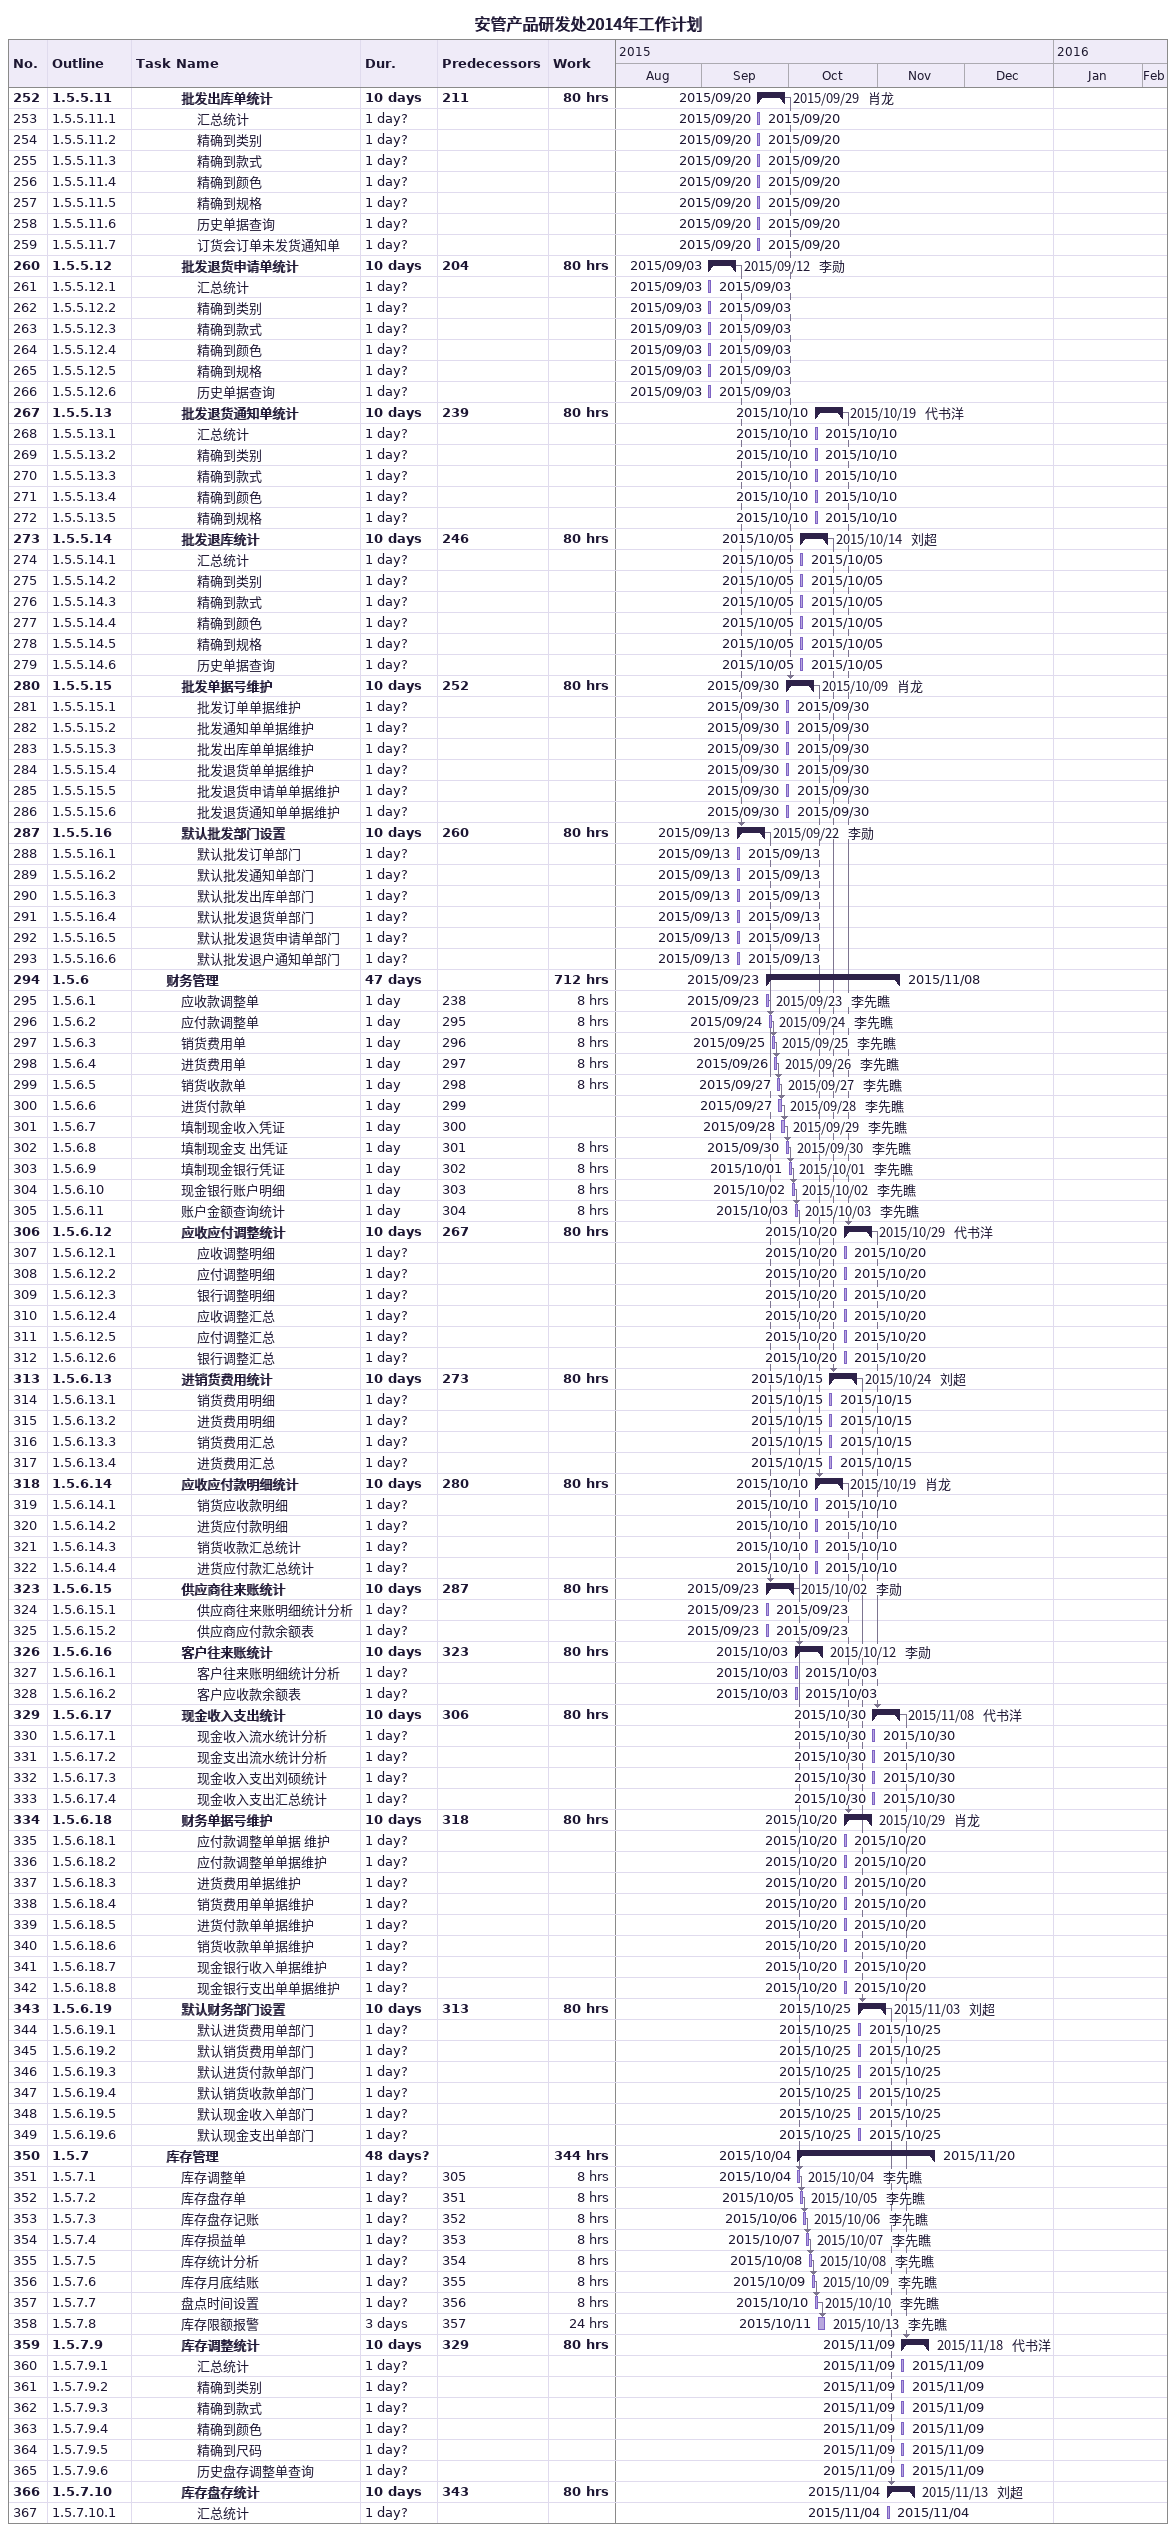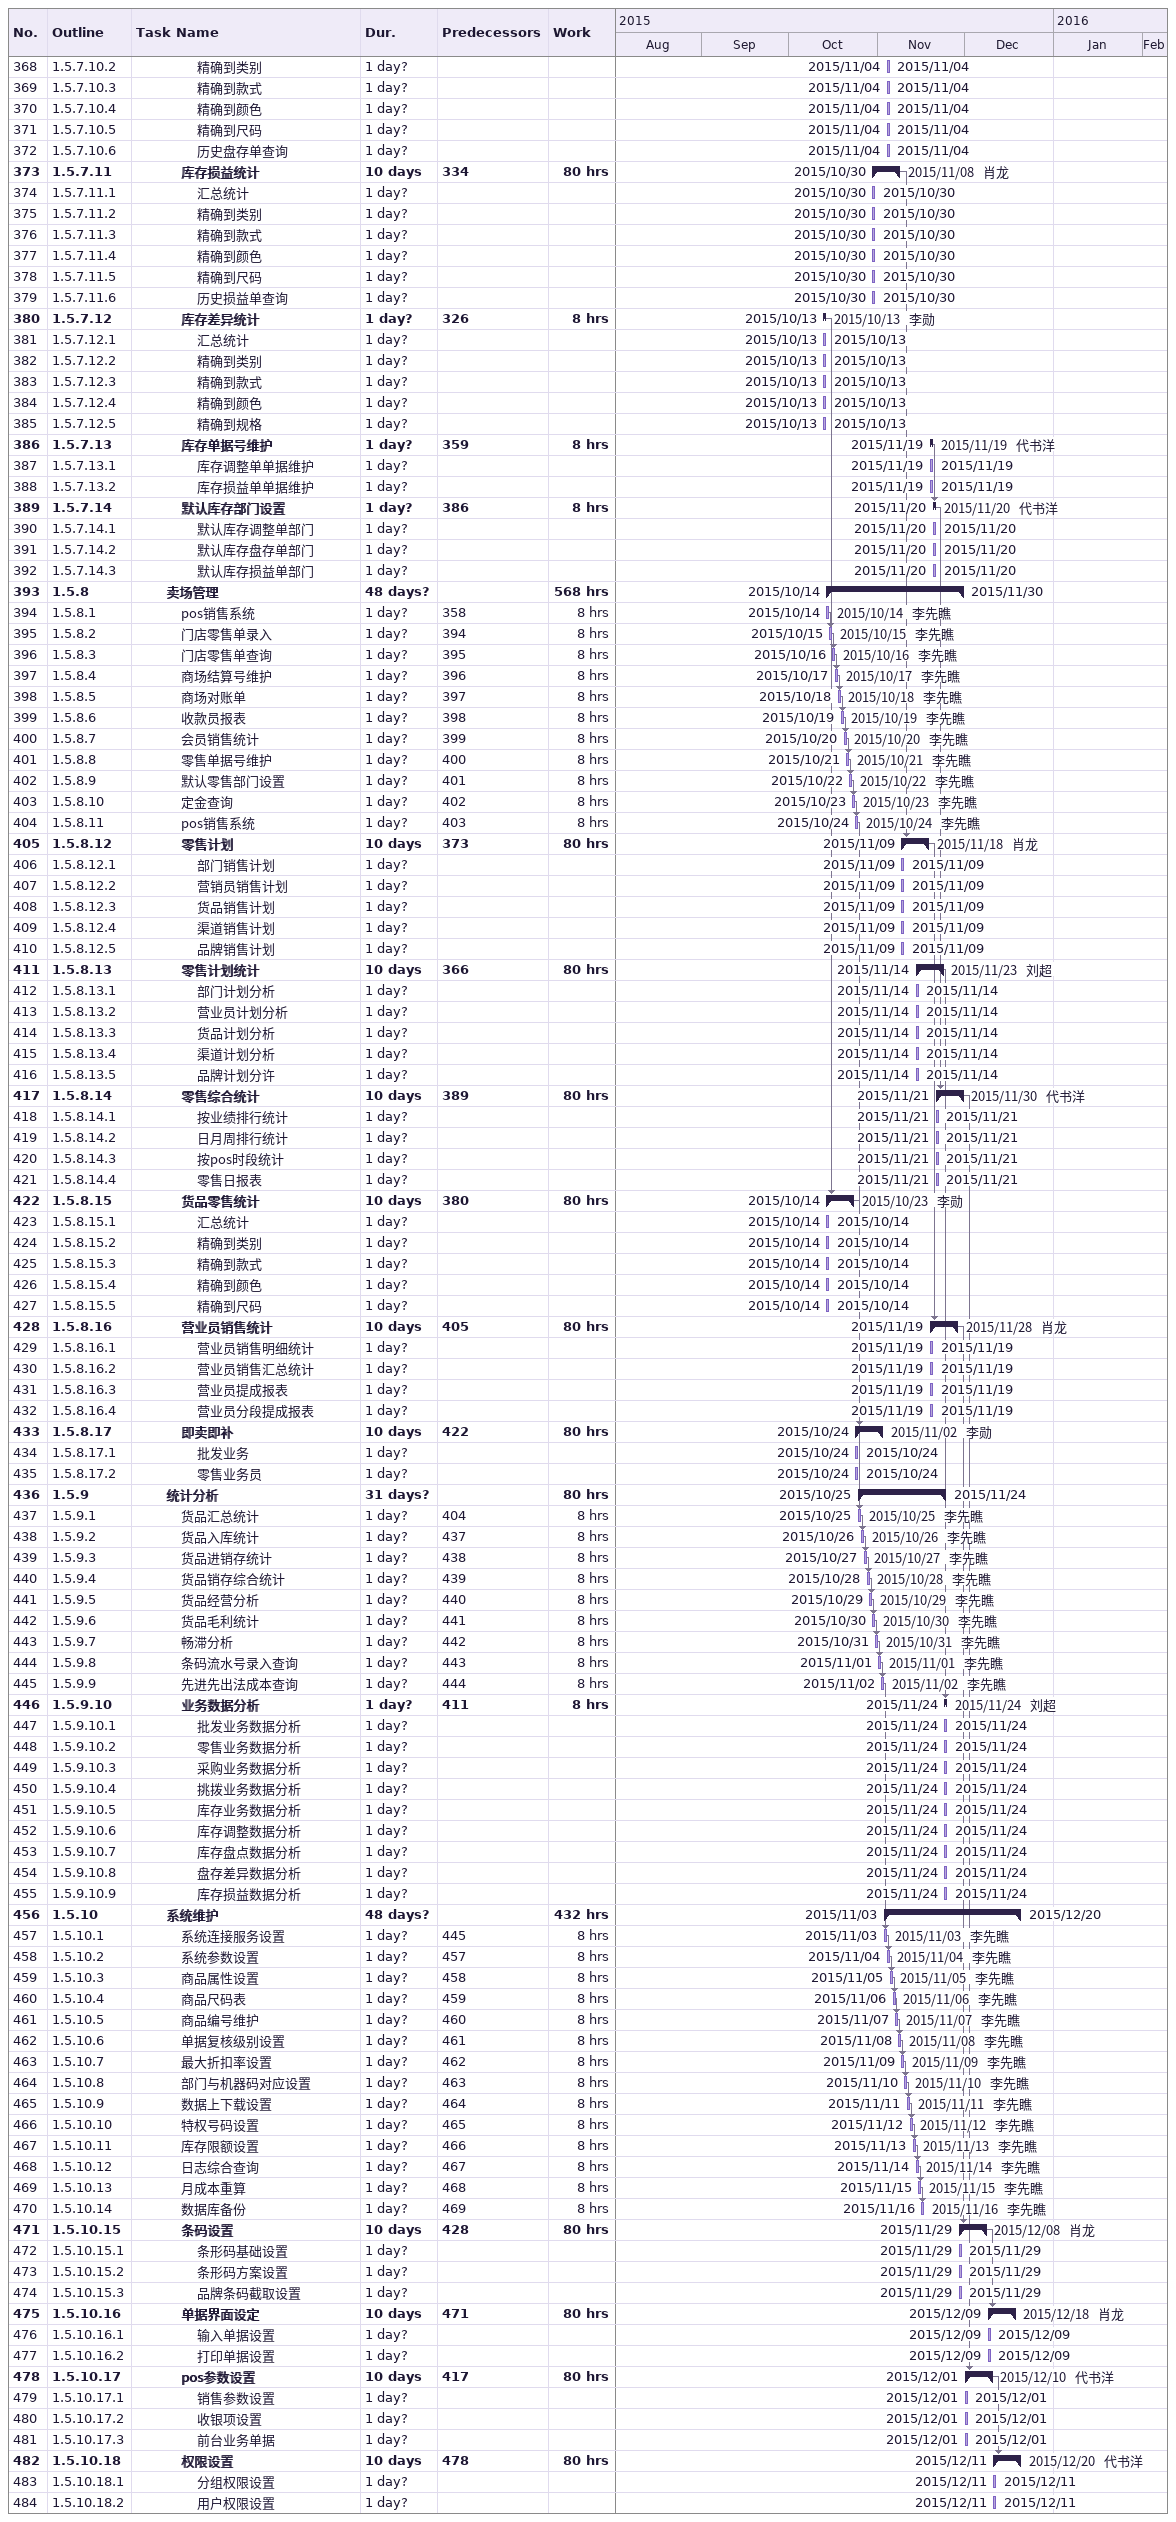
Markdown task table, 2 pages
安管产品研发处2014年工作计划

| ID | WBS | Task | Duration | Start | Finish | Predecessors | Resources | Work (h) |
|---|---|---|---|---|---|---|---|---|
| 252 | 1.5.5.11 | **批发出库单统计** | 10d | 2015-09-20 | 2015-09-29 | 211 | 肖龙 | 80 |
| 253 | 1.5.5.11.1 | 汇总统计 | 1d? | 2015-09-20 | 2015-09-20 |  |  |  |
| 254 | 1.5.5.11.2 | 精确到类别 | 1d? | 2015-09-20 | 2015-09-20 |  |  |  |
| 255 | 1.5.5.11.3 | 精确到款式 | 1d? | 2015-09-20 | 2015-09-20 |  |  |  |
| 256 | 1.5.5.11.4 | 精确到颜色 | 1d? | 2015-09-20 | 2015-09-20 |  |  |  |
| 257 | 1.5.5.11.5 | 精确到规格 | 1d? | 2015-09-20 | 2015-09-20 |  |  |  |
| 258 | 1.5.5.11.6 | 历史单据查询 | 1d? | 2015-09-20 | 2015-09-20 |  |  |  |
| 259 | 1.5.5.11.7 | 订货会订单未发货通知单 | 1d? | 2015-09-20 | 2015-09-20 |  |  |  |
| 260 | 1.5.5.12 | **批发退货申请单统计** | 10d | 2015-09-03 | 2015-09-12 | 204 | 李勋 | 80 |
| 261 | 1.5.5.12.1 | 汇总统计 | 1d? | 2015-09-03 | 2015-09-03 |  |  |  |
| 262 | 1.5.5.12.2 | 精确到类别 | 1d? | 2015-09-03 | 2015-09-03 |  |  |  |
| 263 | 1.5.5.12.3 | 精确到款式 | 1d? | 2015-09-03 | 2015-09-03 |  |  |  |
| 264 | 1.5.5.12.4 | 精确到颜色 | 1d? | 2015-09-03 | 2015-09-03 |  |  |  |
| 265 | 1.5.5.12.5 | 精确到规格 | 1d? | 2015-09-03 | 2015-09-03 |  |  |  |
| 266 | 1.5.5.12.6 | 历史单据查询 | 1d? | 2015-09-03 | 2015-09-03 |  |  |  |
| 267 | 1.5.5.13 | **批发退货通知单统计** | 10d | 2015-10-10 | 2015-10-19 | 239 | 代书洋 | 80 |
| 268 | 1.5.5.13.1 | 汇总统计 | 1d? | 2015-10-10 | 2015-10-10 |  |  |  |
| 269 | 1.5.5.13.2 | 精确到类别 | 1d? | 2015-10-10 | 2015-10-10 |  |  |  |
| 270 | 1.5.5.13.3 | 精确到款式 | 1d? | 2015-10-10 | 2015-10-10 |  |  |  |
| 271 | 1.5.5.13.4 | 精确到颜色 | 1d? | 2015-10-10 | 2015-10-10 |  |  |  |
| 272 | 1.5.5.13.5 | 精确到规格 | 1d? | 2015-10-10 | 2015-10-10 |  |  |  |
| 273 | 1.5.5.14 | **批发退库统计** | 10d | 2015-10-05 | 2015-10-14 | 246 | 刘超 | 80 |
| 274 | 1.5.5.14.1 | 汇总统计 | 1d? | 2015-10-05 | 2015-10-05 |  |  |  |
| 275 | 1.5.5.14.2 | 精确到类别 | 1d? | 2015-10-05 | 2015-10-05 |  |  |  |
| 276 | 1.5.5.14.3 | 精确到款式 | 1d? | 2015-10-05 | 2015-10-05 |  |  |  |
| 277 | 1.5.5.14.4 | 精确到颜色 | 1d? | 2015-10-05 | 2015-10-05 |  |  |  |
| 278 | 1.5.5.14.5 | 精确到规格 | 1d? | 2015-10-05 | 2015-10-05 |  |  |  |
| 279 | 1.5.5.14.6 | 历史单据查询 | 1d? | 2015-10-05 | 2015-10-05 |  |  |  |
| 280 | 1.5.5.15 | **批发单据号维护** | 10d | 2015-09-30 | 2015-10-09 | 252 | 肖龙 | 80 |
| 281 | 1.5.5.15.1 | 批发订单单据维护 | 1d? | 2015-09-30 | 2015-09-30 |  |  |  |
| 282 | 1.5.5.15.2 | 批发通知单单据维护 | 1d? | 2015-09-30 | 2015-09-30 |  |  |  |
| 283 | 1.5.5.15.3 | 批发出库单单据维护 | 1d? | 2015-09-30 | 2015-09-30 |  |  |  |
| 284 | 1.5.5.15.4 | 批发退货单单据维护 | 1d? | 2015-09-30 | 2015-09-30 |  |  |  |
| 285 | 1.5.5.15.5 | 批发退货申请单单据维护 | 1d? | 2015-09-30 | 2015-09-30 |  |  |  |
| 286 | 1.5.5.15.6 | 批发退货通知单单据维护 | 1d? | 2015-09-30 | 2015-09-30 |  |  |  |
| 287 | 1.5.5.16 | **默认批发部门设置** | 10d | 2015-09-13 | 2015-09-22 | 260 | 李勋 | 80 |
| 288 | 1.5.5.16.1 | 默认批发订单部门 | 1d? | 2015-09-13 | 2015-09-13 |  |  |  |
| 289 | 1.5.5.16.2 | 默认批发通知单部门 | 1d? | 2015-09-13 | 2015-09-13 |  |  |  |
| 290 | 1.5.5.16.3 | 默认批发出库单部门 | 1d? | 2015-09-13 | 2015-09-13 |  |  |  |
| 291 | 1.5.5.16.4 | 默认批发退货单部门 | 1d? | 2015-09-13 | 2015-09-13 |  |  |  |
| 292 | 1.5.5.16.5 | 默认批发退货申请单部门 | 1d? | 2015-09-13 | 2015-09-13 |  |  |  |
| 293 | 1.5.5.16.6 | 默认批发退户通知单部门 | 1d? | 2015-09-13 | 2015-09-13 |  |  |  |
| 294 | 1.5.6 | **财务管理** | 47d | 2015-09-23 | 2015-11-08 |  |  | 712 |
| 295 | 1.5.6.1 | 应收款调整单 | 1d | 2015-09-23 | 2015-09-23 | 238 | 李先瞧 | 8 |
| 296 | 1.5.6.2 | 应付款调整单 | 1d | 2015-09-24 | 2015-09-24 | 295 | 李先瞧 | 8 |
| 297 | 1.5.6.3 | 销货费用单 | 1d | 2015-09-25 | 2015-09-25 | 296 | 李先瞧 | 8 |
| 298 | 1.5.6.4 | 进货费用单 | 1d | 2015-09-26 | 2015-09-26 | 297 | 李先瞧 | 8 |
| 299 | 1.5.6.5 | 销货收款单 | 1d | 2015-09-27 | 2015-09-27 | 298 | 李先瞧 | 8 |
| 300 | 1.5.6.6 | 进货付款单 | 1d | 2015-09-27 | 2015-09-28 | 299 | 李先瞧 |  |
| 301 | 1.5.6.7 | 填制现金收入凭证 | 1d | 2015-09-28 | 2015-09-29 | 300 | 李先瞧 |  |
| 302 | 1.5.6.8 | 填制现金支 出凭证 | 1d | 2015-09-30 | 2015-09-30 | 301 | 李先瞧 | 8 |
| 303 | 1.5.6.9 | 填制现金银行凭证 | 1d | 2015-10-01 | 2015-10-01 | 302 | 李先瞧 | 8 |
| 304 | 1.5.6.10 | 现金银行账户明细 | 1d | 2015-10-02 | 2015-10-02 | 303 | 李先瞧 | 8 |
| 305 | 1.5.6.11 | 账户金额查询统计 | 1d | 2015-10-03 | 2015-10-03 | 304 | 李先瞧 | 8 |
| 306 | 1.5.6.12 | **应收应付调整统计** | 10d | 2015-10-20 | 2015-10-29 | 267 | 代书洋 | 80 |
| 307 | 1.5.6.12.1 | 应收调整明细 | 1d? | 2015-10-20 | 2015-10-20 |  |  |  |
| 308 | 1.5.6.12.2 | 应付调整明细 | 1d? | 2015-10-20 | 2015-10-20 |  |  |  |
| 309 | 1.5.6.12.3 | 银行调整明细 | 1d? | 2015-10-20 | 2015-10-20 |  |  |  |
| 310 | 1.5.6.12.4 | 应收调整汇总 | 1d? | 2015-10-20 | 2015-10-20 |  |  |  |
| 311 | 1.5.6.12.5 | 应付调整汇总 | 1d? | 2015-10-20 | 2015-10-20 |  |  |  |
| 312 | 1.5.6.12.6 | 银行调整汇总 | 1d? | 2015-10-20 | 2015-10-20 |  |  |  |
| 313 | 1.5.6.13 | **进销货费用统计** | 10d | 2015-10-15 | 2015-10-24 | 273 | 刘超 | 80 |
| 314 | 1.5.6.13.1 | 销货费用明细 | 1d? | 2015-10-15 | 2015-10-15 |  |  |  |
| 315 | 1.5.6.13.2 | 进货费用明细 | 1d? | 2015-10-15 | 2015-10-15 |  |  |  |
| 316 | 1.5.6.13.3 | 销货费用汇总 | 1d? | 2015-10-15 | 2015-10-15 |  |  |  |
| 317 | 1.5.6.13.4 | 进货费用汇总 | 1d? | 2015-10-15 | 2015-10-15 |  |  |  |
| 318 | 1.5.6.14 | **应收应付款明细统计** | 10d | 2015-10-10 | 2015-10-19 | 280 | 肖龙 | 80 |
| 319 | 1.5.6.14.1 | 销货应收款明细 | 1d? | 2015-10-10 | 2015-10-10 |  |  |  |
| 320 | 1.5.6.14.2 | 进货应付款明细 | 1d? | 2015-10-10 | 2015-10-10 |  |  |  |
| 321 | 1.5.6.14.3 | 销货收款汇总统计 | 1d? | 2015-10-10 | 2015-10-10 |  |  |  |
| 322 | 1.5.6.14.4 | 进货应付款汇总统计 | 1d? | 2015-10-10 | 2015-10-10 |  |  |  |
| 323 | 1.5.6.15 | **供应商往来账统计** | 10d | 2015-09-23 | 2015-10-02 | 287 | 李勋 | 80 |
| 324 | 1.5.6.15.1 | 供应商往来账明细统计分析 | 1d? | 2015-09-23 | 2015-09-23 |  |  |  |
| 325 | 1.5.6.15.2 | 供应商应付款余额表 | 1d? | 2015-09-23 | 2015-09-23 |  |  |  |
| 326 | 1.5.6.16 | **客户往来账统计** | 10d | 2015-10-03 | 2015-10-12 | 323 | 李勋 | 80 |
| 327 | 1.5.6.16.1 | 客户往来账明细统计分析 | 1d? | 2015-10-03 | 2015-10-03 |  |  |  |
| 328 | 1.5.6.16.2 | 客户应收款余额表 | 1d? | 2015-10-03 | 2015-10-03 |  |  |  |
| 329 | 1.5.6.17 | **现金收入支出统计** | 10d | 2015-10-30 | 2015-11-08 | 306 | 代书洋 | 80 |
| 330 | 1.5.6.17.1 | 现金收入流水统计分析 | 1d? | 2015-10-30 | 2015-10-30 |  |  |  |
| 331 | 1.5.6.17.2 | 现金支出流水统计分析 | 1d? | 2015-10-30 | 2015-10-30 |  |  |  |
| 332 | 1.5.6.17.3 | 现金收入支出刘硕统计 | 1d? | 2015-10-30 | 2015-10-30 |  |  |  |
| 333 | 1.5.6.17.4 | 现金收入支出汇总统计 | 1d? | 2015-10-30 | 2015-10-30 |  |  |  |
| 334 | 1.5.6.18 | **财务单据号维护** | 10d | 2015-10-20 | 2015-10-29 | 318 | 肖龙 | 80 |
| 335 | 1.5.6.18.1 | 应付款调整单单据 维护 | 1d? | 2015-10-20 | 2015-10-20 |  |  |  |
| 336 | 1.5.6.18.2 | 应付款调整单单据维护 | 1d? | 2015-10-20 | 2015-10-20 |  |  |  |
| 337 | 1.5.6.18.3 | 进货费用单据维护 | 1d? | 2015-10-20 | 2015-10-20 |  |  |  |
| 338 | 1.5.6.18.4 | 销货费用单单据维护 | 1d? | 2015-10-20 | 2015-10-20 |  |  |  |
| 339 | 1.5.6.18.5 | 进货付款单单据维护 | 1d? | 2015-10-20 | 2015-10-20 |  |  |  |
| 340 | 1.5.6.18.6 | 销货收款单单据维护 | 1d? | 2015-10-20 | 2015-10-20 |  |  |  |
| 341 | 1.5.6.18.7 | 现金银行收入单据维护 | 1d? | 2015-10-20 | 2015-10-20 |  |  |  |
| 342 | 1.5.6.18.8 | 现金银行支出单单据维护 | 1d? | 2015-10-20 | 2015-10-20 |  |  |  |
| 343 | 1.5.6.19 | **默认财务部门设置** | 10d | 2015-10-25 | 2015-11-03 | 313 | 刘超 | 80 |
| 344 | 1.5.6.19.1 | 默认进货费用单部门 | 1d? | 2015-10-25 | 2015-10-25 |  |  |  |
| 345 | 1.5.6.19.2 | 默认销货费用单部门 | 1d? | 2015-10-25 | 2015-10-25 |  |  |  |
| 346 | 1.5.6.19.3 | 默认进货付款单部门 | 1d? | 2015-10-25 | 2015-10-25 |  |  |  |
| 347 | 1.5.6.19.4 | 默认销货收款单部门 | 1d? | 2015-10-25 | 2015-10-25 |  |  |  |
| 348 | 1.5.6.19.5 | 默认现金收入单部门 | 1d? | 2015-10-25 | 2015-10-25 |  |  |  |
| 349 | 1.5.6.19.6 | 默认现金支出单部门 | 1d? | 2015-10-25 | 2015-10-25 |  |  |  |
| 350 | 1.5.7 | **库存管理** | 48d? | 2015-10-04 | 2015-11-20 |  |  | 344 |
| 351 | 1.5.7.1 | 库存调整单 | 1d? | 2015-10-04 | 2015-10-04 | 305 | 李先瞧 | 8 |
| 352 | 1.5.7.2 | 库存盘存单 | 1d? | 2015-10-05 | 2015-10-05 | 351 | 李先瞧 | 8 |
| 353 | 1.5.7.3 | 库存盘存记账 | 1d? | 2015-10-06 | 2015-10-06 | 352 | 李先瞧 | 8 |
| 354 | 1.5.7.4 | 库存损益单 | 1d? | 2015-10-07 | 2015-10-07 | 353 | 李先瞧 | 8 |
| 355 | 1.5.7.5 | 库存统计分析 | 1d? | 2015-10-08 | 2015-10-08 | 354 | 李先瞧 | 8 |
| 356 | 1.5.7.6 | 库存月底结账 | 1d? | 2015-10-09 | 2015-10-09 | 355 | 李先瞧 | 8 |
| 357 | 1.5.7.7 | 盘点时间设置 | 1d? | 2015-10-10 | 2015-10-10 | 356 | 李先瞧 | 8 |
| 358 | 1.5.7.8 | 库存限额报警 | 3d | 2015-10-11 | 2015-10-13 | 357 | 李先瞧 | 24 |
| 359 | 1.5.7.9 | **库存调整统计** | 10d | 2015-11-09 | 2015-11-18 | 329 | 代书洋 | 80 |
| 360 | 1.5.7.9.1 | 汇总统计 | 1d? | 2015-11-09 | 2015-11-09 |  |  |  |
| 361 | 1.5.7.9.2 | 精确到类别 | 1d? | 2015-11-09 | 2015-11-09 |  |  |  |
| 362 | 1.5.7.9.3 | 精确到款式 | 1d? | 2015-11-09 | 2015-11-09 |  |  |  |
| 363 | 1.5.7.9.4 | 精确到颜色 | 1d? | 2015-11-09 | 2015-11-09 |  |  |  |
| 364 | 1.5.7.9.5 | 精确到尺码 | 1d? | 2015-11-09 | 2015-11-09 |  |  |  |
| 365 | 1.5.7.9.6 | 历史盘存调整单查询 | 1d? | 2015-11-09 | 2015-11-09 |  |  |  |
| 366 | 1.5.7.10 | **库存盘存统计** | 10d | 2015-11-04 | 2015-11-13 | 343 | 刘超 | 80 |
| 367 | 1.5.7.10.1 | 汇总统计 | 1d? | 2015-11-04 | 2015-11-04 |  |  |  |
| 368 | 1.5.7.10.2 | 精确到类别 | 1d? | 2015-11-04 | 2015-11-04 |  |  |  |
| 369 | 1.5.7.10.3 | 精确到款式 | 1d? | 2015-11-04 | 2015-11-04 |  |  |  |
| 370 | 1.5.7.10.4 | 精确到颜色 | 1d? | 2015-11-04 | 2015-11-04 |  |  |  |
| 371 | 1.5.7.10.5 | 精确到尺码 | 1d? | 2015-11-04 | 2015-11-04 |  |  |  |
| 372 | 1.5.7.10.6 | 历史盘存单查询 | 1d? | 2015-11-04 | 2015-11-04 |  |  |  |
| 373 | 1.5.7.11 | **库存损益统计** | 10d | 2015-10-30 | 2015-11-08 | 334 | 肖龙 | 80 |
| 374 | 1.5.7.11.1 | 汇总统计 | 1d? | 2015-10-30 | 2015-10-30 |  |  |  |
| 375 | 1.5.7.11.2 | 精确到类别 | 1d? | 2015-10-30 | 2015-10-30 |  |  |  |
| 376 | 1.5.7.11.3 | 精确到款式 | 1d? | 2015-10-30 | 2015-10-30 |  |  |  |
| 377 | 1.5.7.11.4 | 精确到颜色 | 1d? | 2015-10-30 | 2015-10-30 |  |  |  |
| 378 | 1.5.7.11.5 | 精确到尺码 | 1d? | 2015-10-30 | 2015-10-30 |  |  |  |
| 379 | 1.5.7.11.6 | 历史损益单查询 | 1d? | 2015-10-30 | 2015-10-30 |  |  |  |
| 380 | 1.5.7.12 | **库存差异统计** | 1d? | 2015-10-13 | 2015-10-13 | 326 | 李勋 | 8 |
| 381 | 1.5.7.12.1 | 汇总统计 | 1d? | 2015-10-13 | 2015-10-13 |  |  |  |
| 382 | 1.5.7.12.2 | 精确到类别 | 1d? | 2015-10-13 | 2015-10-13 |  |  |  |
| 383 | 1.5.7.12.3 | 精确到款式 | 1d? | 2015-10-13 | 2015-10-13 |  |  |  |
| 384 | 1.5.7.12.4 | 精确到颜色 | 1d? | 2015-10-13 | 2015-10-13 |  |  |  |
| 385 | 1.5.7.12.5 | 精确到规格 | 1d? | 2015-10-13 | 2015-10-13 |  |  |  |
| 386 | 1.5.7.13 | **库存单据号维护** | 1d? | 2015-11-19 | 2015-11-19 | 359 | 代书洋 | 8 |
| 387 | 1.5.7.13.1 | 库存调整单单据维护 | 1d? | 2015-11-19 | 2015-11-19 |  |  |  |
| 388 | 1.5.7.13.2 | 库存损益单单据维护 | 1d? | 2015-11-19 | 2015-11-19 |  |  |  |
| 389 | 1.5.7.14 | **默认库存部门设置** | 1d? | 2015-11-20 | 2015-11-20 | 386 | 代书洋 | 8 |
| 390 | 1.5.7.14.1 | 默认库存调整单部门 | 1d? | 2015-11-20 | 2015-11-20 |  |  |  |
| 391 | 1.5.7.14.2 | 默认库存盘存单部门 | 1d? | 2015-11-20 | 2015-11-20 |  |  |  |
| 392 | 1.5.7.14.3 | 默认库存损益单部门 | 1d? | 2015-11-20 | 2015-11-20 |  |  |  |
| 393 | 1.5.8 | **卖场管理** | 48d? | 2015-10-14 | 2015-11-30 |  |  | 568 |
| 394 | 1.5.8.1 | pos销售系统 | 1d? | 2015-10-14 | 2015-10-14 | 358 | 李先瞧 | 8 |
| 395 | 1.5.8.2 | 门店零售单录入 | 1d? | 2015-10-15 | 2015-10-15 | 394 | 李先瞧 | 8 |
| 396 | 1.5.8.3 | 门店零售单查询 | 1d? | 2015-10-16 | 2015-10-16 | 395 | 李先瞧 | 8 |
| 397 | 1.5.8.4 | 商场结算号维护 | 1d? | 2015-10-17 | 2015-10-17 | 396 | 李先瞧 | 8 |
| 398 | 1.5.8.5 | 商场对账单 | 1d? | 2015-10-18 | 2015-10-18 | 397 | 李先瞧 | 8 |
| 399 | 1.5.8.6 | 收款员报表 | 1d? | 2015-10-19 | 2015-10-19 | 398 | 李先瞧 | 8 |
| 400 | 1.5.8.7 | 会员销售统计 | 1d? | 2015-10-20 | 2015-10-20 | 399 | 李先瞧 | 8 |
| 401 | 1.5.8.8 | 零售单据号维护 | 1d? | 2015-10-21 | 2015-10-21 | 400 | 李先瞧 | 8 |
| 402 | 1.5.8.9 | 默认零售部门设置 | 1d? | 2015-10-22 | 2015-10-22 | 401 | 李先瞧 | 8 |
| 403 | 1.5.8.10 | 定金查询 | 1d? | 2015-10-23 | 2015-10-23 | 402 | 李先瞧 | 8 |
| 404 | 1.5.8.11 | pos销售系统 | 1d? | 2015-10-24 | 2015-10-24 | 403 | 李先瞧 | 8 |
| 405 | 1.5.8.12 | **零售计划** | 10d | 2015-11-09 | 2015-11-18 | 373 | 肖龙 | 80 |
| 406 | 1.5.8.12.1 | 部门销售计划 | 1d? | 2015-11-09 | 2015-11-09 |  |  |  |
| 407 | 1.5.8.12.2 | 营销员销售计划 | 1d? | 2015-11-09 | 2015-11-09 |  |  |  |
| 408 | 1.5.8.12.3 | 货品销售计划 | 1d? | 2015-11-09 | 2015-11-09 |  |  |  |
| 409 | 1.5.8.12.4 | 渠道销售计划 | 1d? | 2015-11-09 | 2015-11-09 |  |  |  |
| 410 | 1.5.8.12.5 | 品牌销售计划 | 1d? | 2015-11-09 | 2015-11-09 |  |  |  |
| 411 | 1.5.8.13 | **零售计划统计** | 10d | 2015-11-14 | 2015-11-23 | 366 | 刘超 | 80 |
| 412 | 1.5.8.13.1 | 部门计划分析 | 1d? | 2015-11-14 | 2015-11-14 |  |  |  |
| 413 | 1.5.8.13.2 | 营业员计划分析 | 1d? | 2015-11-14 | 2015-11-14 |  |  |  |
| 414 | 1.5.8.13.3 | 货品计划分析 | 1d? | 2015-11-14 | 2015-11-14 |  |  |  |
| 415 | 1.5.8.13.4 | 渠道计划分析 | 1d? | 2015-11-14 | 2015-11-14 |  |  |  |
| 416 | 1.5.8.13.5 | 品牌计划分许 | 1d? | 2015-11-14 | 2015-11-14 |  |  |  |
| 417 | 1.5.8.14 | **零售综合统计** | 10d | 2015-11-21 | 2015-11-30 | 389 | 代书洋 | 80 |
| 418 | 1.5.8.14.1 | 按业绩排行统计 | 1d? | 2015-11-21 | 2015-11-21 |  |  |  |
| 419 | 1.5.8.14.2 | 日月周排行统计 | 1d? | 2015-11-21 | 2015-11-21 |  |  |  |
| 420 | 1.5.8.14.3 | 按pos时段统计 | 1d? | 2015-11-21 | 2015-11-21 |  |  |  |
| 421 | 1.5.8.14.4 | 零售日报表 | 1d? | 2015-11-21 | 2015-11-21 |  |  |  |
| 422 | 1.5.8.15 | **货品零售统计** | 10d | 2015-10-14 | 2015-10-23 | 380 | 李勋 | 80 |
| 423 | 1.5.8.15.1 | 汇总统计 | 1d? | 2015-10-14 | 2015-10-14 |  |  |  |
| 424 | 1.5.8.15.2 | 精确到类别 | 1d? | 2015-10-14 | 2015-10-14 |  |  |  |
| 425 | 1.5.8.15.3 | 精确到款式 | 1d? | 2015-10-14 | 2015-10-14 |  |  |  |
| 426 | 1.5.8.15.4 | 精确到颜色 | 1d? | 2015-10-14 | 2015-10-14 |  |  |  |
| 427 | 1.5.8.15.5 | 精确到尺码 | 1d? | 2015-10-14 | 2015-10-14 |  |  |  |
| 428 | 1.5.8.16 | **营业员销售统计** | 10d | 2015-11-19 | 2015-11-28 | 405 | 肖龙 | 80 |
| 429 | 1.5.8.16.1 | 营业员销售明细统计 | 1d? | 2015-11-19 | 2015-11-19 |  |  |  |
| 430 | 1.5.8.16.2 | 营业员销售汇总统计 | 1d? | 2015-11-19 | 2015-11-19 |  |  |  |
| 431 | 1.5.8.16.3 | 营业员提成报表 | 1d? | 2015-11-19 | 2015-11-19 |  |  |  |
| 432 | 1.5.8.16.4 | 营业员分段提成报表 | 1d? | 2015-11-19 | 2015-11-19 |  |  |  |
| 433 | 1.5.8.17 | **即卖即补** | 10d | 2015-10-24 | 2015-11-02 | 422 | 李勋 | 80 |
| 434 | 1.5.8.17.1 | 批发业务 | 1d? | 2015-10-24 | 2015-10-24 |  |  |  |
| 435 | 1.5.8.17.2 | 零售业务员 | 1d? | 2015-10-24 | 2015-10-24 |  |  |  |
| 436 | 1.5.9 | **统计分析** | 31d? | 2015-10-25 | 2015-11-24 |  |  | 80 |
| 437 | 1.5.9.1 | 货品汇总统计 | 1d? | 2015-10-25 | 2015-10-25 | 404 | 李先瞧 | 8 |
| 438 | 1.5.9.2 | 货品入库统计 | 1d? | 2015-10-26 | 2015-10-26 | 437 | 李先瞧 | 8 |
| 439 | 1.5.9.3 | 货品进销存统计 | 1d? | 2015-10-27 | 2015-10-27 | 438 | 李先瞧 | 8 |
| 440 | 1.5.9.4 | 货品销存综合统计 | 1d? | 2015-10-28 | 2015-10-28 | 439 | 李先瞧 | 8 |
| 441 | 1.5.9.5 | 货品经营分析 | 1d? | 2015-10-29 | 2015-10-29 | 440 | 李先瞧 | 8 |
| 442 | 1.5.9.6 | 货品毛利统计 | 1d? | 2015-10-30 | 2015-10-30 | 441 | 李先瞧 | 8 |
| 443 | 1.5.9.7 | 畅滞分析 | 1d? | 2015-10-31 | 2015-10-31 | 442 | 李先瞧 | 8 |
| 444 | 1.5.9.8 | 条码流水号录入查询 | 1d? | 2015-11-01 | 2015-11-01 | 443 | 李先瞧 | 8 |
| 445 | 1.5.9.9 | 先进先出法成本查询 | 1d? | 2015-11-02 | 2015-11-02 | 444 | 李先瞧 | 8 |
| 446 | 1.5.9.10 | **业务数据分析** | 1d? | 2015-11-24 | 2015-11-24 | 411 | 刘超 | 8 |
| 447 | 1.5.9.10.1 | 批发业务数据分析 | 1d? | 2015-11-24 | 2015-11-24 |  |  |  |
| 448 | 1.5.9.10.2 | 零售业务数据分析 | 1d? | 2015-11-24 | 2015-11-24 |  |  |  |
| 449 | 1.5.9.10.3 | 采购业务数据分析 | 1d? | 2015-11-24 | 2015-11-24 |  |  |  |
| 450 | 1.5.9.10.4 | 挑拨业务数据分析 | 1d? | 2015-11-24 | 2015-11-24 |  |  |  |
| 451 | 1.5.9.10.5 | 库存业务数据分析 | 1d? | 2015-11-24 | 2015-11-24 |  |  |  |
| 452 | 1.5.9.10.6 | 库存调整数据分析 | 1d? | 2015-11-24 | 2015-11-24 |  |  |  |
| 453 | 1.5.9.10.7 | 库存盘点数据分析 | 1d? | 2015-11-24 | 2015-11-24 |  |  |  |
| 454 | 1.5.9.10.8 | 盘存差异数据分析 | 1d? | 2015-11-24 | 2015-11-24 |  |  |  |
| 455 | 1.5.9.10.9 | 库存损益数据分析 | 1d? | 2015-11-24 | 2015-11-24 |  |  |  |
| 456 | 1.5.10 | **系统维护** | 48d? | 2015-11-03 | 2015-12-20 |  |  | 432 |
| 457 | 1.5.10.1 | 系统连接服务设置 | 1d? | 2015-11-03 | 2015-11-03 | 445 | 李先瞧 | 8 |
| 458 | 1.5.10.2 | 系统参数设置 | 1d? | 2015-11-04 | 2015-11-04 | 457 | 李先瞧 | 8 |
| 459 | 1.5.10.3 | 商品属性设置 | 1d? | 2015-11-05 | 2015-11-05 | 458 | 李先瞧 | 8 |
| 460 | 1.5.10.4 | 商品尺码表 | 1d? | 2015-11-06 | 2015-11-06 | 459 | 李先瞧 | 8 |
| 461 | 1.5.10.5 | 商品编号维护 | 1d? | 2015-11-07 | 2015-11-07 | 460 | 李先瞧 | 8 |
| 462 | 1.5.10.6 | 单据复核级别设置 | 1d? | 2015-11-08 | 2015-11-08 | 461 | 李先瞧 | 8 |
| 463 | 1.5.10.7 | 最大折扣率设置 | 1d? | 2015-11-09 | 2015-11-09 | 462 | 李先瞧 | 8 |
| 464 | 1.5.10.8 | 部门与机器码对应设置 | 1d? | 2015-11-10 | 2015-11-10 | 463 | 李先瞧 | 8 |
| 465 | 1.5.10.9 | 数据上下载设置 | 1d? | 2015-11-11 | 2015-11-11 | 464 | 李先瞧 | 8 |
| 466 | 1.5.10.10 | 特权号码设置 | 1d? | 2015-11-12 | 2015-11-12 | 465 | 李先瞧 | 8 |
| 467 | 1.5.10.11 | 库存限额设置 | 1d? | 2015-11-13 | 2015-11-13 | 466 | 李先瞧 | 8 |
| 468 | 1.5.10.12 | 日志综合查询 | 1d? | 2015-11-14 | 2015-11-14 | 467 | 李先瞧 | 8 |
| 469 | 1.5.10.13 | 月成本重算 | 1d? | 2015-11-15 | 2015-11-15 | 468 | 李先瞧 | 8 |
| 470 | 1.5.10.14 | 数据库备份 | 1d? | 2015-11-16 | 2015-11-16 | 469 | 李先瞧 | 8 |
| 471 | 1.5.10.15 | **条码设置** | 10d | 2015-11-29 | 2015-12-08 | 428 | 肖龙 | 80 |
| 472 | 1.5.10.15.1 | 条形码基础设置 | 1d? | 2015-11-29 | 2015-11-29 |  |  |  |
| 473 | 1.5.10.15.2 | 条形码方案设置 | 1d? | 2015-11-29 | 2015-11-29 |  |  |  |
| 474 | 1.5.10.15.3 | 品牌条码截取设置 | 1d? | 2015-11-29 | 2015-11-29 |  |  |  |
| 475 | 1.5.10.16 | **单据界面设定** | 10d | 2015-12-09 | 2015-12-18 | 471 | 肖龙 | 80 |
| 476 | 1.5.10.16.1 | 输入单据设置 | 1d? | 2015-12-09 | 2015-12-09 |  |  |  |
| 477 | 1.5.10.16.2 | 打印单据设置 | 1d? | 2015-12-09 | 2015-12-09 |  |  |  |
| 478 | 1.5.10.17 | **pos参数设置** | 10d | 2015-12-01 | 2015-12-10 | 417 | 代书洋 | 80 |
| 479 | 1.5.10.17.1 | 销售参数设置 | 1d? | 2015-12-01 | 2015-12-01 |  |  |  |
| 480 | 1.5.10.17.2 | 收银项设置 | 1d? | 2015-12-01 | 2015-12-01 |  |  |  |
| 481 | 1.5.10.17.3 | 前台业务单据 | 1d? | 2015-12-01 | 2015-12-01 |  |  |  |
| 482 | 1.5.10.18 | **权限设置** | 10d | 2015-12-11 | 2015-12-20 | 478 | 代书洋 | 80 |
| 483 | 1.5.10.18.1 | 分组权限设置 | 1d? | 2015-12-11 | 2015-12-11 |  |  |  |
| 484 | 1.5.10.18.2 | 用户权限设置 | 1d? | 2015-12-11 | 2015-12-11 |  |  |  |
